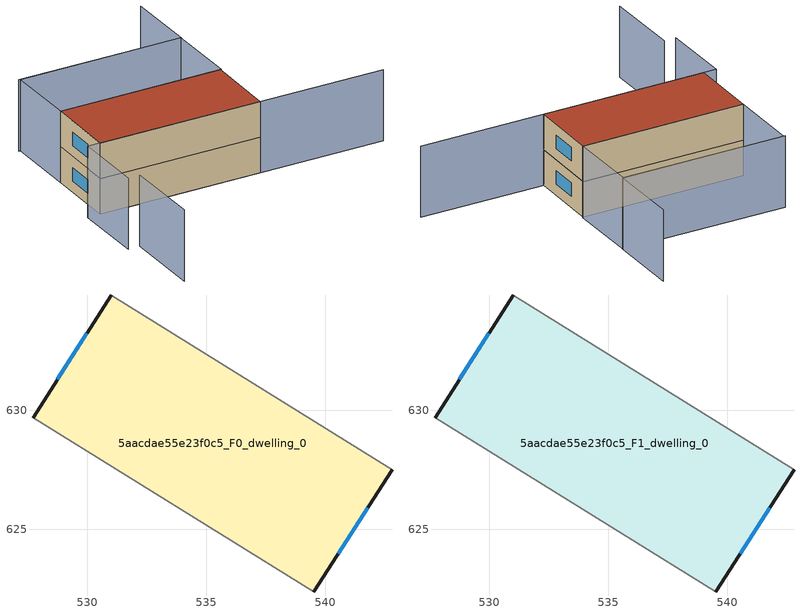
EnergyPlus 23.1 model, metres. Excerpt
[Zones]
5aacdae55e23f0c5_F0_dwelling_0
 floor ground (EU_floor_Construction): 542.79,627.51 539.51,622.38 527.73,629.69 531,634.83 z0
 wall outside (EU_wall_Construction): 539.51,622.38 542.79,627.51 / 531,634.83 527.73,629.69 z0:3
 wall adiabatic (EU_wall_Construction): 527.73,629.69 539.51,622.38 / 542.79,627.51 531,634.83 z0:3
 window (EU_Window_Construction): 540.53,623.98 541.77,625.91 / 529.98,633.23 528.75,631.29 z0.93:2.07
5aacdae55e23f0c5_F1_dwelling_0
 floor to 5aacdae55e23f0c5_F0_dwelling_0 (EU_floor_Construction): 542.79,627.51 539.51,622.38 527.73,629.69 531,634.83 z3
 wall outside (EU_wall_Construction): 539.51,622.38 542.79,627.51 / 531,634.83 527.73,629.69 z3:6
 wall adiabatic (EU_wall_Construction): 527.73,629.69 539.51,622.38 / 542.79,627.51 531,634.83 z3:6
 window (EU_Window_Construction): 540.53,623.98 541.77,625.91 / 529.98,633.23 528.75,631.29 z3.93:5.07
 roof outside (EU_roof_Construction): 539.51,622.38 542.79,627.51 531,634.83 527.73,629.69 z6
shading: 549.32,637.8 546.11,632.62 / 546.11,632.62 534.12,640.07 / 520.93,618.89 524.45,624.55 / 523.58,625.09 526.8,630.27 / 526.8,630.27 548.58,616.74 / 534.22,640.01 546.08,632.64 / 546.08,632.64 542.86,627.47 / 542.86,627.47 531,634.83 / 531,634.83 534.22,640.01 z0:6
[Building]
EU S2 Campaign: North Axis=0; Terrain=City; Solar Distribution=FullExterior
[Site:Location]
Montreal-Trudeau.Intl.AP: Latitude=45.4667; Longitude=-73.75; Time Zone=-5; Elevation=36
[SizingPeriod:WeatherFileDays]
AnnualSizingPeriod: Begin Month=1; Begin Day of Month=1; End Month=12; End Day of Month=31; Day of Week for Start Day=Monday; Use Weather File Daylight Saving Period=No; Use Weather File Rain and Snow Indicators=No
[MATERIAL]
EU_InternalMass_Material: Roughness=MediumRough; Thickness=0.1; Conductivity=1; Density=1800; Specific Heat=900; Thermal Absorptance=0.9; Solar Absorptance=0.7; Visible Absorptance=0.7
[MATERIAL:NOMASS] Roughness=MediumRough; Thermal Absorptance=0.9; Solar Absorptance=0.7; Visible Absorptance=0.7
Name | Thermal Resistance
EU_wall_NoMass; EU_floor_NoMass | 1.51479
EU_roof_NoMass | 2.84114
[WINDOWMATERIAL:SIMPLEGLAZINGSYSTEM]
EU_Window_SimpleGlazing: UFactor=3.53504; Solar Heat Gain Coefficient=0.8; Visible Transmittance=0.8
[CONSTRUCTION]
EU_wall_Construction: EU_wall_NoMass
EU_roof_Construction: EU_roof_NoMass
EU_floor_Construction: EU_floor_NoMass
EU_Window_Construction: EU_Window_SimpleGlazing
EU_InternalMass_Construction: EU_InternalMass_Material
[ZONE] Type=1; Multiplier=1; Ceiling Height=autocalculate; Floor Area=autocalculate; Part of Total Floor Area=Yes
Name | Volume
5aacdae55e23f0c5_F0_dwelling_0 | 253.64
5aacdae55e23f0c5_F1_dwelling_0 | 253.641
[INTERNALMASS] Construction=EU_InternalMass_Construction; Surface Area=84.5486
Name | Zone or ZoneList
5aacdae55e23f0c5_F0_dwelling_0_EU_InternalMass | 5aacdae55e23f0c5_F0_dwelling_0
5aacdae55e23f0c5_F1_dwelling_0_EU_InternalMass | 5aacdae55e23f0c5_F1_dwelling_0
[OTHEREQUIPMENT] Fuel Type=Electricity; Design Level Calculation Method=Watts/Area; Power per Zone Floor Area=1; Fraction Latent=0; Fraction Radiant=0; Fraction Lost=0; Carbon Dioxide Generation Rate=0; EndUse Subcategory=EU_Step8_InternalGains
Name | Zone or ZoneList or Space or SpaceList | Schedule
EU_Step8_InternalGain_5aacdae55e23f0c5_F0_dwelling_0_f000 | 5aacdae55e23f0c5_F0_dwelling_0 | EU_Step8_GainSchedule_5aacdae55e23f0c5_F0_dwelling_0_f000
EU_Step8_InternalGain_5aacdae55e23f0c5_F1_dwelling_0_f000 | 5aacdae55e23f0c5_F1_dwelling_0 | EU_Step8_GainSchedule_5aacdae55e23f0c5_F1_dwelling_0_f000
[ZONEVENTILATION:DESIGNFLOWRATE] Schedule=EU_AlwaysOn; Design Flow Rate Calculation Method=AirChanges/Hour; Air Changes per Hour=0.775154; Ventilation Type=Natural; Fan Pressure Rise=0; Fan Total Efficiency=1; Constant Term Coefficient=1; Temperature Term Coefficient=0; Velocity Term Coefficient=0; Velocity Squared Term Coefficient=0; Minimum Indoor Temperature=-100; Maximum Indoor Temperature=100; Delta Temperature=-100; Minimum Outdoor Temperature=-100; Maximum Outdoor Temperature=100; Maximum Wind Speed=40
Name | Zone or ZoneList or Space or SpaceList
EU_ConstantAir_5aacdae55e23f0c5_F0_dwelling_0 | 5aacdae55e23f0c5_F0_dwelling_0
EU_ConstantAir_5aacdae55e23f0c5_F1_dwelling_0 | 5aacdae55e23f0c5_F1_dwelling_0
[HVACTEMPLATE:THERMOSTAT] Constant Heating Setpoint=20; Constant Cooling Setpoint=50
EU_HeatOnly_5aacdae55e23f0c5_F0_dwelling_0; EU_HeatOnly_5aacdae55e23f0c5_F1_dwelling_0
[HVACTEMPLATE:ZONE:IDEALLOADSAIRSYSTEM] System Availability Schedule=EU_AlwaysOn; Maximum Heating Supply Air Temperature=50; Minimum Cooling Supply Air Temperature=13; Maximum Heating Supply Air Humidity Ratio=0.0156; Minimum Cooling Supply Air Humidity Ratio=0.0077; Heating Limit=NoLimit; Cooling Limit=NoLimit; Heating Availability Schedule=EU_AlwaysOn; Cooling Availability Schedule=EU_CoolingOff; Dehumidification Control Type=ConstantSensibleHeatRatio; Cooling Sensible Heat Ratio=0.7; Dehumidification Setpoint=60; Humidification Control Type=None; Humidification Setpoint=30; Outdoor Air Method=None; Outdoor Air Flow Rate per Person=0.00944; Outdoor Air Flow Rate per Zone Floor Area=0; Outdoor Air Flow Rate per Zone=0; Demand Controlled Ventilation Type=None; Outdoor Air Economizer Type=NoEconomizer; Heat Recovery Type=None; Sensible Heat Recovery Effectiveness=0.7; Latent Heat Recovery Effectiveness=0.65
Name | Template Thermostat
5aacdae55e23f0c5_F0_dwelling_0 | EU_HeatOnly_5aacdae55e23f0c5_F0_dwelling_0
5aacdae55e23f0c5_F1_dwelling_0 | EU_HeatOnly_5aacdae55e23f0c5_F1_dwelling_0
[SIZING:ZONE] Zone Cooling Design Supply Air Temperature Input Method=SupplyAirTemperature; Zone Cooling Design Supply Air Temperature=13; Zone Heating Design Supply Air Temperature Input Method=SupplyAirTemperature; Zone Heating Design Supply Air Temperature=50; Zone Cooling Design Supply Air Humidity Ratio=0.008; Zone Heating Design Supply Air Humidity Ratio=0.008; Cooling Design Air Flow Method=DesignDay; Cooling Design Air Flow Rate=0; Cooling Minimum Air Flow per Zone Floor Area=0.000762; Cooling Minimum Air Flow=0; Cooling Minimum Air Flow Fraction=0.2; Heating Design Air Flow Method=DesignDay; Heating Design Air Flow Rate=0; Heating Maximum Air Flow per Zone Floor Area=0.002032; Heating Maximum Air Flow=0.141576; Heating Maximum Air Flow Fraction=0.3; Account for Dedicated Outdoor Air System=No; Dedicated Outdoor Air System Control Strategy=NeutralSupplyAir; Dedicated Outdoor Air Low Setpoint Temperature for Design=autosize; Dedicated Outdoor Air High Setpoint Temperature for Design=autosize; Zone Load Sizing Method=Sensible Load Only No Latent Load; Zone Latent Cooling Design Supply Air Humidity Ratio Input Method=HumidityRatioDifference; Zone Cooling Design Supply Air Humidity Ratio Difference=0.005; Zone Latent Heating Design Supply Air Humidity Ratio Input Method=HumidityRatioDifference; Zone Humidification Design Supply Air Humidity Ratio Difference=0.005
5aacdae55e23f0c5_F0_dwelling_0; 5aacdae55e23f0c5_F1_dwelling_0
[SCHEDULE:CONSTANT]
Name | Hourly Value
EU_AlwaysOn | 1
EU_CoolingOff | 0
[SCHEDULE:FILE] Column Number=1; Rows to Skip at Top=0; Number of Hours of Data=8760; Column Separator=Comma; Interpolate to Timestep=No; Minutes per Item=60; Adjust Schedule for Daylight Savings=Yes
Name | File
EU_Step8_GainSchedule_5aacdae55e23f0c5_F0_dwelling_0_f000 | ../../schedules/5aacdae55e23f0c5/5aacdae55e23f0c5_F0_dwelling_0_f000_gain.csv
EU_Step8_GainSchedule_5aacdae55e23f0c5_F1_dwelling_0_f000 | ../../schedules/5aacdae55e23f0c5/5aacdae55e23f0c5_F1_dwelling_0_f000_gain.csv
